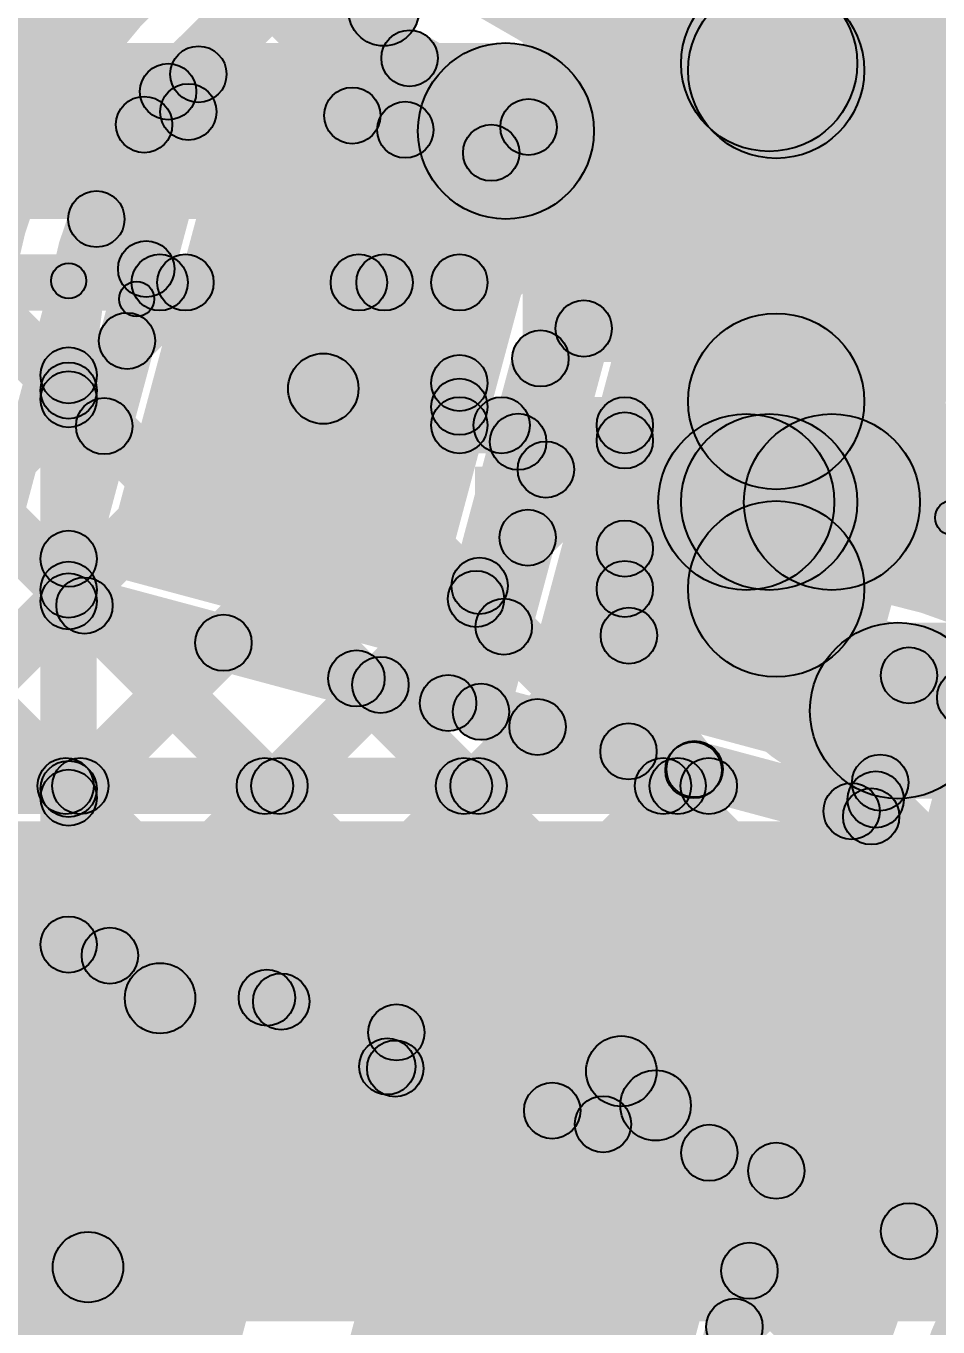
# Model space of a CAD drawing. Header units: millimetres. Extents: x -2.17 to 2.17, y -2.17 to 2.17.
# Drawn here: x -0.7956 to -0.666, y 0.1036 to 0.2883 of the extents above; entities that cross this region are included whole.
import ezdxf

# ---------------------------------------------------------------- set-up
doc = ezdxf.new("R2010")
doc.units = ezdxf.units.MM
doc.header["$MEASUREMENT"] = 0
for name, color, linetype in [('BottomLayer', 5, 'Continuous'), ('BottomOverlay', 54, 'Continuous'), ('BottomPaste', 16, 'Continuous'), ('BottomSolder', 6, 'Continuous'), ('Mechanical2', 216, 'Continuous'), ('TopLayer', 1, 'Continuous'), ('TopOverlay', 2, 'Continuous'), ('TopPaste', 8, 'Continuous'), ('TopSolder', 216, 'Continuous')]:
    doc.layers.add(name, color=color, linetype=linetype)

# ---------------------------------------------------------------- blocks, each defined once
blk = doc.blocks.new('WS2812B_M____242')
at = {"layer": 'TopLayer'}
blk.add_hatch(color=1, dxfattribs=at).paths.add_polyline_path([(0.03504, 0.05079), (0.09409, 0.05079), (0.09409, 0.01142), (0.03504, 0.01142)])
at = {"layer": 'TopPaste'}
blk.add_hatch(color=8, dxfattribs=at).paths.add_polyline_path([(0.03504, 0.05079), (0.09409, 0.05079), (0.09409, 0.01142), (0.03504, 0.01142)])
at = {"layer": 'TopSolder'}
for points in [[(0.03104, 0.05479), (0.09809, 0.05479), (0.09809, 0.00742), (0.03104, 0.00742)], [(0.03104, -0.00742), (0.09809, -0.00742), (0.09809, -0.05479), (0.03104, -0.05479)]]:
    blk.add_hatch(color=216, dxfattribs=at).paths.add_polyline_path(points)
blk = doc.blocks.new('WS2812B_M____243')
at = {"layer": 'TopLayer'}
for points in [[(-0.09409, 0.05079), (-0.03504, 0.05079), (-0.03504, 0.01142), (-0.09409, 0.01142)], [(0.03504, 0.05079), (0.09409, 0.05079), (0.09409, 0.01142), (0.03504, 0.01142)], [(-0.09409, -0.01142), (-0.03504, -0.01142), (-0.03504, -0.05079), (-0.09409, -0.05079)], [(0.03504, -0.01142), (0.09409, -0.01142), (0.09409, -0.05079), (0.03504, -0.05079)]]:
    blk.add_hatch(color=1, dxfattribs=at).paths.add_polyline_path(points)
at = {"layer": 'TopOverlay'}
for points in [[(0.07, 0.0725), (0.07, 0.0675), (-0.07, 0.0675), (-0.07, 0.0725)], [(-0.0675, -0.07), (-0.0725, -0.07), (-0.0725, -0.06), (-0.0675, -0.06)], [(0.07, -0.0675), (0.07, -0.0725), (-0.07, -0.0725), (-0.07, -0.0675)]]:
    blk.add_hatch(color=2, dxfattribs=at).paths.add_polyline_path(points)
h = blk.add_hatch(color=2, dxfattribs=at)
edge = h.paths.add_edge_path()
edge.add_arc((-0.07, 0.06), 0.0025, 0, 360)
h = blk.add_hatch(color=2, dxfattribs=at)
edge = h.paths.add_edge_path()
edge.add_arc((-0.07, -0.06), 0.0025, 0, 360)
h = blk.add_hatch(color=2, dxfattribs=at)
edge = h.paths.add_edge_path()
edge.add_arc((-0.07, -0.07), 0.0025, 0, 360)
h = blk.add_hatch(color=2, dxfattribs=at)
edge = h.paths.add_edge_path()
edge.add_arc((-0.07, -0.07), 0.0025, 0, 360)
at = {"layer": 'TopPaste'}
for points in [[(-0.09409, 0.05079), (-0.03504, 0.05079), (-0.03504, 0.01142), (-0.09409, 0.01142)], [(0.03504, 0.05079), (0.09409, 0.05079), (0.09409, 0.01142), (0.03504, 0.01142)], [(-0.09409, -0.01142), (-0.03504, -0.01142), (-0.03504, -0.05079), (-0.09409, -0.05079)], [(0.03504, -0.01142), (0.09409, -0.01142), (0.09409, -0.05079), (0.03504, -0.05079)]]:
    blk.add_hatch(color=8, dxfattribs=at).paths.add_polyline_path(points)
at = {"layer": 'TopSolder'}
for points in [[(-0.09809, 0.05479), (-0.03104, 0.05479), (-0.03104, 0.00742), (-0.09809, 0.00742)], [(0.03104, 0.05479), (0.09809, 0.05479), (0.09809, 0.00742), (0.03104, 0.00742)], [(-0.09809, -0.00742), (-0.03104, -0.00742), (-0.03104, -0.05479), (-0.09809, -0.05479)], [(0.03104, -0.00742), (0.09809, -0.00742), (0.09809, -0.05479), (0.03104, -0.05479)]]:
    blk.add_hatch(color=216, dxfattribs=at).paths.add_polyline_path(points)
at = {"layer": 'TopOverlay'}
for centre in [(-0.07, 0.06), (-0.07, -0.06), (-0.07, -0.07), (-0.07, -0.07)]:
    blk.add_circle(centre, 0.0025, dxfattribs=at)
blk = doc.blocks.new('1255AY_1R0N_P3_B_280')
at = {"layer": 'BottomLayer'}
blk.add_hatch(color=5, dxfattribs=at).paths.add_polyline_path([(-0.12402, 0.1122), (-0.06102, 0.1122), (-0.06102, -0.1122), (-0.12402, -0.1122)])
at = {"layer": 'BottomPaste'}
blk.add_hatch(color=16, dxfattribs=at).paths.add_polyline_path([(-0.12402, 0.1122), (-0.06102, 0.1122), (-0.06102, -0.1122), (-0.12402, -0.1122)])
at = {"layer": 'BottomSolder'}
blk.add_hatch(color=6, dxfattribs=at).paths.add_polyline_path([(-0.12802, 0.1162), (-0.05702, 0.1162), (-0.05702, -0.1162), (-0.12802, -0.1162)])

msp = doc.modelspace()

# ---------------------------------------------------------------- hatches: boundary and pattern name
at = {"layer": 'BottomLayer'}
for points in [[(-0.725, 0.24061), (-0.549, 0.24061), (-0.549, 0.47939), (-0.725, 0.47939)], [(-2.022, 0.26089), (-2.022, 0.28589), (-0.72739, 0.28589), (-0.72739, 0.26089)], [(-0.6765, 0.235), (-0.7015, 0.235), (-0.7015, 0.282), (-0.6765, 0.282)], [(-2.022, 0.24789), (-2.022, 0.25589), (-0.734, 0.25589), (-0.734, 0.24789)], [(-0.93427, 0.08488), (-0.93992, 0.09054), (-0.77574, 0.25472), (-0.77008, 0.24906)], [(-0.86425, 0.24906), (-0.85859, 0.25472), (-0.78709, 0.18322), (-0.79275, 0.17756)], [(-0.83596, 0.24906), (-0.83031, 0.25472), (-0.75881, 0.18322), (-0.76446, 0.17756)], [(-0.8133, 0.17756), (-0.81896, 0.18322), (-0.74746, 0.25472), (-0.7418, 0.24906)], [(-0.80768, 0.24906), (-0.80202, 0.25472), (-0.73052, 0.18322), (-0.73618, 0.17756)], [(-0.77939, 0.24906), (-0.77374, 0.25472), (-0.70224, 0.18322), (-0.70789, 0.17756)], [(-0.75111, 0.24906), (-0.74545, 0.25472), (-0.73117, 0.24044), (-0.73683, 0.23478)], [(-0.73, 0.23161), (-0.738, 0.23161), (-0.738, 0.25189), (-0.73, 0.25189)], [(-0.78502, 0.17756), (-0.79067, 0.18322), (-0.73683, 0.23706), (-0.73117, 0.2314)], [(-0.734, 0.22761), (-0.734, 0.23561), (-0.7105, 0.23561), (-0.7105, 0.22761)], [(-0.6765, 0.20837), (-0.7015, 0.20837), (-0.7015, 0.235), (-0.6765, 0.235)], [(-0.73083, 0.22878), (-0.72517, 0.23444), (-0.70767, 0.21694), (-0.71333, 0.21128)], [(-0.75673, 0.17756), (-0.76239, 0.18322), (-0.71333, 0.23228), (-0.70767, 0.22662)], [(-0.7065, 0.20837), (-0.7145, 0.20837), (-0.7145, 0.23161), (-0.7065, 0.23161)], [(-0.72845, 0.17756), (-0.7341, 0.18322), (-0.71276, 0.20456), (-0.7071, 0.19891)], [(-0.67171, 0.17858), (-0.67171, 0.20358), (-0.56262, 0.20358), (-0.56262, 0.17858)], [(-0.70016, 0.17756), (-0.70582, 0.18322), (-0.70357, 0.18547), (-0.69791, 0.17981)], [(-0.8322, 0.17639), (-0.8322, 0.18439), (-0.69857, 0.18439), (-0.69857, 0.17639)], [(-0.70613, 0.13003), (-0.70613, 0.14003), (-0.56262, 0.14003), (-0.56262, 0.13003)]]:
    msp.add_hatch(color=5, dxfattribs=at).paths.add_polyline_path(points)
h = msp.add_hatch(color=5, dxfattribs=at)
edge = h.paths.add_edge_path()
edge.add_arc((-0.69, 0.283), 0.0125, 0, 360)
h = msp.add_hatch(color=5, dxfattribs=at)
edge = h.paths.add_edge_path()
edge.add_arc((-0.689, 0.282), 0.0125, 0, 360)
h = msp.add_hatch(color=5, dxfattribs=at)
edge = h.paths.add_edge_path()
edge.add_arc((-0.689, 0.282), 0.0125, 0, 360)
h = msp.add_hatch(color=5, dxfattribs=at)
edge = h.paths.add_edge_path()
edge.add_arc((-0.72739, 0.27339), 0.0125, 0, 360)
h = msp.add_hatch(color=5, dxfattribs=at)
edge = h.paths.add_edge_path()
edge.add_arc((-0.72739, 0.27339), 0.0125, 0, 360)
h = msp.add_hatch(color=5, dxfattribs=at)
edge = h.paths.add_edge_path()
edge.add_arc((-0.77657, 0.25189), 0.004, 0, 360)
h = msp.add_hatch(color=5, dxfattribs=at)
edge = h.paths.add_edge_path()
edge.add_arc((-0.77291, 0.25189), 0.004, 0, 360)
h = msp.add_hatch(color=5, dxfattribs=at)
edge = h.paths.add_edge_path()
edge.add_arc((-0.74828, 0.25189), 0.004, 0, 360)
h = msp.add_hatch(color=5, dxfattribs=at)
edge = h.paths.add_edge_path()
edge.add_arc((-0.74463, 0.25189), 0.004, 0, 360)
h = msp.add_hatch(color=5, dxfattribs=at)
edge = h.paths.add_edge_path()
edge.add_arc((-0.734, 0.25189), 0.004, 0, 360)
h = msp.add_hatch(color=5, dxfattribs=at)
edge = h.paths.add_edge_path()
edge.add_arc((-0.734, 0.25189), 0.004, 0, 360)
h = msp.add_hatch(color=5, dxfattribs=at)
edge = h.paths.add_edge_path()
edge.add_arc((-0.689, 0.235), 0.0125, 0, 360)
h = msp.add_hatch(color=5, dxfattribs=at)
edge = h.paths.add_edge_path()
edge.add_arc((-0.689, 0.235), 0.0125, 0, 360)
h = msp.add_hatch(color=5, dxfattribs=at)
edge = h.paths.add_edge_path()
edge.add_arc((-0.689, 0.235), 0.0125, 0, 360)
h = msp.add_hatch(color=5, dxfattribs=at)
edge = h.paths.add_edge_path()
edge.add_arc((-0.734, 0.23761), 0.004, 0, 360)
h = msp.add_hatch(color=5, dxfattribs=at)
edge = h.paths.add_edge_path()
edge.add_arc((-0.734, 0.23423), 0.004, 0, 360)
h = msp.add_hatch(color=5, dxfattribs=at)
edge = h.paths.add_edge_path()
edge.add_arc((-0.734, 0.23161), 0.004, 0, 360)
h = msp.add_hatch(color=5, dxfattribs=at)
edge = h.paths.add_edge_path()
edge.add_arc((-0.734, 0.23161), 0.004, 0, 360)
h = msp.add_hatch(color=5, dxfattribs=at)
edge = h.paths.add_edge_path()
edge.add_arc((-0.728, 0.23161), 0.004, 0, 360)
h = msp.add_hatch(color=5, dxfattribs=at)
edge = h.paths.add_edge_path()
edge.add_arc((-0.7105, 0.23161), 0.004, 0, 360)
h = msp.add_hatch(color=5, dxfattribs=at)
edge = h.paths.add_edge_path()
edge.add_arc((-0.7105, 0.23161), 0.004, 0, 360)
h = msp.add_hatch(color=5, dxfattribs=at)
edge = h.paths.add_edge_path()
edge.add_arc((-0.7105, 0.22945), 0.004, 0, 360)
h = msp.add_hatch(color=5, dxfattribs=at)
edge = h.paths.add_edge_path()
edge.add_arc((-0.689, 0.20837), 0.0125, 0, 360)
h = msp.add_hatch(color=5, dxfattribs=at)
edge = h.paths.add_edge_path()
edge.add_arc((-0.689, 0.20837), 0.0125, 0, 360)
h = msp.add_hatch(color=5, dxfattribs=at)
edge = h.paths.add_edge_path()
edge.add_arc((-0.7105, 0.21411), 0.004, 0, 360)
h = msp.add_hatch(color=5, dxfattribs=at)
edge = h.paths.add_edge_path()
edge.add_arc((-0.7105, 0.20837), 0.004, 0, 360)
h = msp.add_hatch(color=5, dxfattribs=at)
edge = h.paths.add_edge_path()
edge.add_arc((-0.7105, 0.20837), 0.004, 0, 360)
h = msp.add_hatch(color=5, dxfattribs=at)
edge = h.paths.add_edge_path()
edge.add_arc((-0.70993, 0.20174), 0.004, 0, 360)
h = msp.add_hatch(color=5, dxfattribs=at)
edge = h.paths.add_edge_path()
edge.add_arc((-0.67171, 0.19108), 0.0125, 0, 360)
h = msp.add_hatch(color=5, dxfattribs=at)
edge = h.paths.add_edge_path()
edge.add_arc((-0.67171, 0.19108), 0.0125, 0, 360)
h = msp.add_hatch(color=5, dxfattribs=at)
edge = h.paths.add_edge_path()
edge.add_arc((-0.70074, 0.18264), 0.004, 0, 360)
h = msp.add_hatch(color=5, dxfattribs=at)
edge = h.paths.add_edge_path()
edge.add_arc((-0.78992, 0.18039), 0.004, 0, 360)
h = msp.add_hatch(color=5, dxfattribs=at)
edge = h.paths.add_edge_path()
edge.add_arc((-0.78784, 0.18039), 0.004, 0, 360)
h = msp.add_hatch(color=5, dxfattribs=at)
edge = h.paths.add_edge_path()
edge.add_arc((-0.76163, 0.18039), 0.004, 0, 360)
h = msp.add_hatch(color=5, dxfattribs=at)
edge = h.paths.add_edge_path()
edge.add_arc((-0.75956, 0.18039), 0.004, 0, 360)
h = msp.add_hatch(color=5, dxfattribs=at)
edge = h.paths.add_edge_path()
edge.add_arc((-0.73335, 0.18039), 0.004, 0, 360)
h = msp.add_hatch(color=5, dxfattribs=at)
edge = h.paths.add_edge_path()
edge.add_arc((-0.73128, 0.18039), 0.004, 0, 360)
h = msp.add_hatch(color=5, dxfattribs=at)
edge = h.paths.add_edge_path()
edge.add_arc((-0.70507, 0.18039), 0.004, 0, 360)
h = msp.add_hatch(color=5, dxfattribs=at)
edge = h.paths.add_edge_path()
edge.add_arc((-0.70299, 0.18039), 0.004, 0, 360)
h = msp.add_hatch(color=5, dxfattribs=at)
edge = h.paths.add_edge_path()
edge.add_arc((-0.69857, 0.18039), 0.004, 0, 360)
h = msp.add_hatch(color=5, dxfattribs=at)
edge = h.paths.add_edge_path()
edge.add_arc((-0.69857, 0.18039), 0.004, 0, 360)
h = msp.add_hatch(color=5, dxfattribs=at)
edge = h.paths.add_edge_path()
edge.add_arc((-0.711, 0.13989), 0.005, 0, 360)
h = msp.add_hatch(color=5, dxfattribs=at)
edge = h.paths.add_edge_path()
edge.add_arc((-0.70613, 0.13503), 0.005, 0, 360)
h = msp.add_hatch(color=5, dxfattribs=at)
edge = h.paths.add_edge_path()
edge.add_arc((-0.70613, 0.13503), 0.005, 0, 360)
at = {"layer": 'TopLayer'}
for points in [[(-0.74043, 0.28797), (-0.74909, 0.29297), (-0.72933, 0.3272), (-0.72067, 0.3222)], [(-0.75049, 0.23269), (-0.75617, 0.24092), (-0.67397, 0.29771), (-0.66829, 0.28948)], [(-0.76053, 0.29033), (-0.75653, 0.29726), (-0.72218, 0.27743), (-0.72618, 0.2705)], [(-0.77596, 0.27147), (-0.78161, 0.27713), (-0.76343, 0.29531), (-0.75777, 0.28966)], [(-0.76342, 0.28966), (-0.75777, 0.29532), (-0.73885, 0.2764), (-0.74451, 0.27074)], [(-0.74638, 0.27276), (-0.75204, 0.27842), (-0.74391, 0.28655), (-0.73825, 0.28089)], [(-0.7721, 0.27758), (-0.77003, 0.28531), (-0.72844, 0.27417), (-0.73051, 0.26644)], [(-0.78564, 0.21162), (-0.79336, 0.21369), (-0.77493, 0.28248), (-0.7672, 0.28041)], [(-0.7782, 0.27615), (-0.77255, 0.28181), (-0.76967, 0.27893), (-0.77533, 0.27328)], [(-0.72721, 0.26701), (-0.73175, 0.27359), (-0.72645, 0.27726), (-0.7219, 0.27067)], [(-0.78839, 0.25806), (-0.78274, 0.26372), (-0.77565, 0.25663), (-0.7813, 0.25097)], [(-0.72021, 0.23781), (-0.72476, 0.24439), (-0.71861, 0.24864), (-0.71407, 0.24205)], [(-0.78667, 0.23247), (-0.79233, 0.23813), (-0.78404, 0.24642), (-0.77838, 0.24076)], [(-0.72706, 0.18988), (-0.73479, 0.19195), (-0.7202, 0.24638), (-0.71248, 0.24431)], [(-0.73173, 0.19113), (-0.73946, 0.1932), (-0.72635, 0.24214), (-0.71862, 0.24007)], [(-0.7855, 0.21265), (-0.7935, 0.21265), (-0.7935, 0.2387), (-0.7855, 0.2387)], [(-0.79233, 0.23371), (-0.78667, 0.23937), (-0.78162, 0.23432), (-0.78728, 0.22866)], [(-0.69325, 0.20821), (-0.69325, 0.23321), (-0.69, 0.23321), (-0.69, 0.20821)], [(-0.69, 0.20821), (-0.69, 0.23321), (-0.68108, 0.23321), (-0.68108, 0.20821)], [(-0.72848, 0.22644), (-0.72283, 0.23209), (-0.71888, 0.22814), (-0.72454, 0.22249)], [(-0.72831, 0.20599), (-0.73396, 0.21164), (-0.72713, 0.21848), (-0.72147, 0.21282)], [(-0.7855, 0.20661), (-0.7935, 0.20661), (-0.7935, 0.21265), (-0.7855, 0.21265)], [(-0.79233, 0.20543), (-0.78667, 0.21108), (-0.78442, 0.20884), (-0.79008, 0.20318)], [(-0.79054, 0.20275), (-0.78846, 0.21047), (-0.73456, 0.19603), (-0.73663, 0.1883)], [(-0.79008, 0.20318), (-0.78442, 0.20884), (-0.71077, 0.13519), (-0.71643, 0.12953)], [(-0.73446, 0.20413), (-0.7288, 0.20978), (-0.72486, 0.20584), (-0.73051, 0.20018)], [(-0.7855, 0.15787), (-0.7935, 0.15787), (-0.7935, 0.20661), (-0.7855, 0.20661)], [(-0.78667, 0.1759), (-0.79233, 0.18156), (-0.77034, 0.20355), (-0.76469, 0.19789)], [(-0.75144, 0.19283), (-0.74579, 0.19848), (-0.6673, 0.12), (-0.67296, 0.11434)], [(-0.78082, 0.15347), (-0.78647, 0.15913), (-0.74804, 0.19757), (-0.74238, 0.19191)], [(-0.67165, 0.17503), (-0.67937, 0.1771), (-0.67401, 0.19714), (-0.66628, 0.19507)], [(-0.73196, 0.18705), (-0.72989, 0.19478), (-0.67447, 0.17993), (-0.67655, 0.1722)], [(-0.67139, 0.17805), (-0.67705, 0.1837), (-0.66498, 0.19577), (-0.65932, 0.19012)], [(-0.75851, 0.1475), (-0.76417, 0.15315), (-0.72573, 0.19159), (-0.72007, 0.18594)], [(-0.71281, 0.18247), (-0.70715, 0.18813), (-0.655, 0.13598), (-0.66066, 0.13032)], [(-0.74029, 0.13744), (-0.74594, 0.14309), (-0.70342, 0.18562), (-0.69776, 0.17996)], [(-0.69567, 0.12548), (-0.70133, 0.13114), (-0.64817, 0.1843), (-0.64252, 0.17864)], [(-0.67546, 0.17398), (-0.68111, 0.17964), (-0.67705, 0.1837), (-0.67139, 0.17805)], [(-0.79233, 0.17714), (-0.78667, 0.1828), (-0.75648, 0.15261), (-0.76214, 0.14695)], [(-0.67769, 0.17565), (-0.67204, 0.1813), (-0.63896, 0.14823), (-0.64462, 0.14257)], [(-0.71798, 0.13146), (-0.72364, 0.13712), (-0.68111, 0.17964), (-0.67546, 0.17398)], [(-0.6921, 0.10077), (-0.69776, 0.10643), (-0.63583, 0.16836), (-0.63017, 0.1627)], [(-0.79054, 0.15401), (-0.78846, 0.16174), (-0.74192, 0.14926), (-0.74399, 0.14153)], [(-0.78192, 0.11078), (-0.79158, 0.11337), (-0.78135, 0.15155), (-0.77169, 0.14896)], [(-0.74038, 0.13953), (-0.74811, 0.1416), (-0.74681, 0.14643), (-0.73909, 0.14436)], [(-0.74528, 0.13671), (-0.74321, 0.14443), (-0.68795, 0.12963), (-0.69002, 0.1219)], [(-0.7048, 0.05128), (-0.71253, 0.05336), (-0.69285, 0.1268), (-0.68513, 0.12473)], [(-0.79215, 0.0726), (-0.80181, 0.07519), (-0.79158, 0.11337), (-0.78192, 0.11078)], [(-0.69563, 0.10872), (-0.68997, 0.11438), (-0.67543, 0.09984), (-0.68109, 0.09418)]]:
    msp.add_hatch(color=1, dxfattribs=at).paths.add_polyline_path(points)
h = msp.add_hatch(color=1, dxfattribs=at)
edge = h.paths.add_edge_path()
edge.add_arc((-0.74476, 0.29047), 0.005, 0, 360)
h = msp.add_hatch(color=1, dxfattribs=at)
edge = h.paths.add_edge_path()
edge.add_arc((-0.74108, 0.28372), 0.004, 0, 360)
h = msp.add_hatch(color=1, dxfattribs=at)
edge = h.paths.add_edge_path()
edge.add_arc((-0.77107, 0.28145), 0.004, 0, 360)
h = msp.add_hatch(color=1, dxfattribs=at)
edge = h.paths.add_edge_path()
edge.add_arc((-0.77107, 0.28145), 0.004, 0, 360)
h = msp.add_hatch(color=1, dxfattribs=at)
edge = h.paths.add_edge_path()
edge.add_arc((-0.77537, 0.27898), 0.004, 0, 360)
h = msp.add_hatch(color=1, dxfattribs=at)
edge = h.paths.add_edge_path()
edge.add_arc((-0.7725, 0.27611), 0.004, 0, 360)
h = msp.add_hatch(color=1, dxfattribs=at)
edge = h.paths.add_edge_path()
edge.add_arc((-0.74921, 0.27559), 0.004, 0, 360)
h = msp.add_hatch(color=1, dxfattribs=at)
edge = h.paths.add_edge_path()
edge.add_arc((-0.77878, 0.2743), 0.004, 0, 360)
h = msp.add_hatch(color=1, dxfattribs=at)
edge = h.paths.add_edge_path()
edge.add_arc((-0.74168, 0.27357), 0.004, 0, 360)
h = msp.add_hatch(color=1, dxfattribs=at)
edge = h.paths.add_edge_path()
edge.add_arc((-0.72418, 0.27396), 0.004, 0, 360)
h = msp.add_hatch(color=1, dxfattribs=at)
edge = h.paths.add_edge_path()
edge.add_arc((-0.72418, 0.27396), 0.004, 0, 360)
h = msp.add_hatch(color=1, dxfattribs=at)
edge = h.paths.add_edge_path()
edge.add_arc((-0.72948, 0.2703), 0.004, 0, 360)
h = msp.add_hatch(color=1, dxfattribs=at)
edge = h.paths.add_edge_path()
edge.add_arc((-0.72948, 0.2703), 0.004, 0, 360)
h = msp.add_hatch(color=1, dxfattribs=at)
edge = h.paths.add_edge_path()
edge.add_arc((-0.78556, 0.26089), 0.004, 0, 360)
h = msp.add_hatch(color=1, dxfattribs=at)
edge = h.paths.add_edge_path()
edge.add_arc((-0.77848, 0.2538), 0.004, 0, 360)
h = msp.add_hatch(color=1, dxfattribs=at)
edge = h.paths.add_edge_path()
edge.add_arc((-0.78121, 0.24359), 0.004, 0, 360)
h = msp.add_hatch(color=1, dxfattribs=at)
edge = h.paths.add_edge_path()
edge.add_arc((-0.71634, 0.24535), 0.004, 0, 360)
h = msp.add_hatch(color=1, dxfattribs=at)
edge = h.paths.add_edge_path()
edge.add_arc((-0.71634, 0.24535), 0.004, 0, 360)
h = msp.add_hatch(color=1, dxfattribs=at)
edge = h.paths.add_edge_path()
edge.add_arc((-0.72248, 0.2411), 0.004, 0, 360)
h = msp.add_hatch(color=1, dxfattribs=at)
edge = h.paths.add_edge_path()
edge.add_arc((-0.72248, 0.2411), 0.004, 0, 360)
h = msp.add_hatch(color=1, dxfattribs=at)
edge = h.paths.add_edge_path()
edge.add_arc((-0.7895, 0.2387), 0.004, 0, 360)
h = msp.add_hatch(color=1, dxfattribs=at)
edge = h.paths.add_edge_path()
edge.add_arc((-0.7895, 0.2387), 0.004, 0, 360)
h = msp.add_hatch(color=1, dxfattribs=at)
edge = h.paths.add_edge_path()
edge.add_arc((-0.7895, 0.23654), 0.004, 0, 360)
h = msp.add_hatch(color=1, dxfattribs=at)
edge = h.paths.add_edge_path()
edge.add_arc((-0.75333, 0.23681), 0.005, 0, 360)
h = msp.add_hatch(color=1, dxfattribs=at)
edge = h.paths.add_edge_path()
edge.add_arc((-0.7895, 0.2353), 0.004, 0, 360)
h = msp.add_hatch(color=1, dxfattribs=at)
edge = h.paths.add_edge_path()
edge.add_arc((-0.78445, 0.23149), 0.004, 0, 360)
h = msp.add_hatch(color=1, dxfattribs=at)
edge = h.paths.add_edge_path()
edge.add_arc((-0.72566, 0.22926), 0.004, 0, 360)
h = msp.add_hatch(color=1, dxfattribs=at)
edge = h.paths.add_edge_path()
edge.add_arc((-0.69325, 0.22071), 0.0125, 0, 360)
h = msp.add_hatch(color=1, dxfattribs=at)
edge = h.paths.add_edge_path()
edge.add_arc((-0.69, 0.22071), 0.0125, 0, 360)
h = msp.add_hatch(color=1, dxfattribs=at)
edge = h.paths.add_edge_path()
edge.add_arc((-0.69, 0.22071), 0.0125, 0, 360)
h = msp.add_hatch(color=1, dxfattribs=at)
edge = h.paths.add_edge_path()
edge.add_arc((-0.69, 0.22071), 0.0125, 0, 360)
h = msp.add_hatch(color=1, dxfattribs=at)
edge = h.paths.add_edge_path()
edge.add_arc((-0.68108, 0.22071), 0.0125, 0, 360)
h = msp.add_hatch(color=1, dxfattribs=at)
edge = h.paths.add_edge_path()
edge.add_arc((-0.68108, 0.22071), 0.0125, 0, 360)
h = msp.add_hatch(color=1, dxfattribs=at)
edge = h.paths.add_edge_path()
edge.add_arc((-0.72171, 0.22532), 0.004, 0, 360)
h = msp.add_hatch(color=1, dxfattribs=at)
edge = h.paths.add_edge_path()
edge.add_arc((-0.7243, 0.21565), 0.004, 0, 360)
h = msp.add_hatch(color=1, dxfattribs=at)
edge = h.paths.add_edge_path()
edge.add_arc((-0.7895, 0.21265), 0.004, 0, 360)
h = msp.add_hatch(color=1, dxfattribs=at)
edge = h.paths.add_edge_path()
edge.add_arc((-0.7895, 0.21265), 0.004, 0, 360)
h = msp.add_hatch(color=1, dxfattribs=at)
edge = h.paths.add_edge_path()
edge.add_arc((-0.7895, 0.21265), 0.004, 0, 360)
h = msp.add_hatch(color=1, dxfattribs=at)
edge = h.paths.add_edge_path()
edge.add_arc((-0.73113, 0.20881), 0.004, 0, 360)
h = msp.add_hatch(color=1, dxfattribs=at)
edge = h.paths.add_edge_path()
edge.add_arc((-0.7895, 0.20826), 0.004, 0, 360)
h = msp.add_hatch(color=1, dxfattribs=at)
edge = h.paths.add_edge_path()
edge.add_arc((-0.7895, 0.20661), 0.004, 0, 360)
h = msp.add_hatch(color=1, dxfattribs=at)
edge = h.paths.add_edge_path()
edge.add_arc((-0.7895, 0.20661), 0.004, 0, 360)
h = msp.add_hatch(color=1, dxfattribs=at)
edge = h.paths.add_edge_path()
edge.add_arc((-0.7895, 0.20661), 0.004, 0, 360)
h = msp.add_hatch(color=1, dxfattribs=at)
edge = h.paths.add_edge_path()
edge.add_arc((-0.73163, 0.20696), 0.004, 0, 360)
h = msp.add_hatch(color=1, dxfattribs=at)
edge = h.paths.add_edge_path()
edge.add_arc((-0.78725, 0.20601), 0.004, 0, 360)
h = msp.add_hatch(color=1, dxfattribs=at)
edge = h.paths.add_edge_path()
edge.add_arc((-0.78725, 0.20601), 0.004, 0, 360)
h = msp.add_hatch(color=1, dxfattribs=at)
edge = h.paths.add_edge_path()
edge.add_arc((-0.72769, 0.20301), 0.004, 0, 360)
h = msp.add_hatch(color=1, dxfattribs=at)
edge = h.paths.add_edge_path()
edge.add_arc((-0.76751, 0.20072), 0.004, 0, 360)
h = msp.add_hatch(color=1, dxfattribs=at)
edge = h.paths.add_edge_path()
edge.add_arc((-0.74862, 0.19566), 0.004, 0, 360)
h = msp.add_hatch(color=1, dxfattribs=at)
edge = h.paths.add_edge_path()
edge.add_arc((-0.67014, 0.1961), 0.004, 0, 360)
h = msp.add_hatch(color=1, dxfattribs=at)
edge = h.paths.add_edge_path()
edge.add_arc((-0.67014, 0.1961), 0.004, 0, 360)
h = msp.add_hatch(color=1, dxfattribs=at)
edge = h.paths.add_edge_path()
edge.add_arc((-0.74521, 0.19474), 0.004, 0, 360)
h = msp.add_hatch(color=1, dxfattribs=at)
edge = h.paths.add_edge_path()
edge.add_arc((-0.7356, 0.19217), 0.004, 0, 360)
h = msp.add_hatch(color=1, dxfattribs=at)
edge = h.paths.add_edge_path()
edge.add_arc((-0.7356, 0.19217), 0.004, 0, 360)
h = msp.add_hatch(color=1, dxfattribs=at)
edge = h.paths.add_edge_path()
edge.add_arc((-0.66215, 0.19295), 0.004, 0, 360)
h = msp.add_hatch(color=1, dxfattribs=at)
edge = h.paths.add_edge_path()
edge.add_arc((-0.73093, 0.19092), 0.004, 0, 360)
h = msp.add_hatch(color=1, dxfattribs=at)
edge = h.paths.add_edge_path()
edge.add_arc((-0.73093, 0.19092), 0.004, 0, 360)
h = msp.add_hatch(color=1, dxfattribs=at)
edge = h.paths.add_edge_path()
edge.add_arc((-0.7229, 0.18877), 0.004, 0, 360)
h = msp.add_hatch(color=1, dxfattribs=at)
edge = h.paths.add_edge_path()
edge.add_arc((-0.70998, 0.1853), 0.004, 0, 360)
h = msp.add_hatch(color=1, dxfattribs=at)
edge = h.paths.add_edge_path()
edge.add_arc((-0.70059, 0.18279), 0.004, 0, 360)
h = msp.add_hatch(color=1, dxfattribs=at)
edge = h.paths.add_edge_path()
edge.add_arc((-0.67422, 0.18087), 0.004, 0, 360)
h = msp.add_hatch(color=1, dxfattribs=at)
edge = h.paths.add_edge_path()
edge.add_arc((-0.67422, 0.18087), 0.004, 0, 360)
h = msp.add_hatch(color=1, dxfattribs=at)
edge = h.paths.add_edge_path()
edge.add_arc((-0.7895, 0.17997), 0.004, 0, 360)
h = msp.add_hatch(color=1, dxfattribs=at)
edge = h.paths.add_edge_path()
edge.add_arc((-0.7895, 0.17873), 0.004, 0, 360)
h = msp.add_hatch(color=1, dxfattribs=at)
edge = h.paths.add_edge_path()
edge.add_arc((-0.67487, 0.17847), 0.004, 0, 360)
h = msp.add_hatch(color=1, dxfattribs=at)
edge = h.paths.add_edge_path()
edge.add_arc((-0.67829, 0.17681), 0.004, 0, 360)
h = msp.add_hatch(color=1, dxfattribs=at)
edge = h.paths.add_edge_path()
edge.add_arc((-0.67829, 0.17681), 0.004, 0, 360)
h = msp.add_hatch(color=1, dxfattribs=at)
edge = h.paths.add_edge_path()
edge.add_arc((-0.67551, 0.17607), 0.004, 0, 360)
h = msp.add_hatch(color=1, dxfattribs=at)
edge = h.paths.add_edge_path()
edge.add_arc((-0.67551, 0.17607), 0.004, 0, 360)
h = msp.add_hatch(color=1, dxfattribs=at)
edge = h.paths.add_edge_path()
edge.add_arc((-0.7895, 0.15787), 0.004, 0, 360)
h = msp.add_hatch(color=1, dxfattribs=at)
edge = h.paths.add_edge_path()
edge.add_arc((-0.7895, 0.15787), 0.004, 0, 360)
h = msp.add_hatch(color=1, dxfattribs=at)
edge = h.paths.add_edge_path()
edge.add_arc((-0.78365, 0.1563), 0.004, 0, 360)
h = msp.add_hatch(color=1, dxfattribs=at)
edge = h.paths.add_edge_path()
edge.add_arc((-0.77652, 0.15025), 0.005, 0, 360)
h = msp.add_hatch(color=1, dxfattribs=at)
edge = h.paths.add_edge_path()
edge.add_arc((-0.76134, 0.15033), 0.004, 0, 360)
h = msp.add_hatch(color=1, dxfattribs=at)
edge = h.paths.add_edge_path()
edge.add_arc((-0.75931, 0.14978), 0.004, 0, 360)
h = msp.add_hatch(color=1, dxfattribs=at)
edge = h.paths.add_edge_path()
edge.add_arc((-0.74295, 0.1454), 0.004, 0, 360)
h = msp.add_hatch(color=1, dxfattribs=at)
edge = h.paths.add_edge_path()
edge.add_arc((-0.74295, 0.1454), 0.004, 0, 360)
h = msp.add_hatch(color=1, dxfattribs=at)
edge = h.paths.add_edge_path()
edge.add_arc((-0.74424, 0.14057), 0.004, 0, 360)
h = msp.add_hatch(color=1, dxfattribs=at)
edge = h.paths.add_edge_path()
edge.add_arc((-0.74424, 0.14057), 0.004, 0, 360)
h = msp.add_hatch(color=1, dxfattribs=at)
edge = h.paths.add_edge_path()
edge.add_arc((-0.74311, 0.14027), 0.004, 0, 360)
h = msp.add_hatch(color=1, dxfattribs=at)
edge = h.paths.add_edge_path()
edge.add_arc((-0.72081, 0.13429), 0.004, 0, 360)
h = msp.add_hatch(color=1, dxfattribs=at)
edge = h.paths.add_edge_path()
edge.add_arc((-0.7136, 0.13236), 0.004, 0, 360)
h = msp.add_hatch(color=1, dxfattribs=at)
edge = h.paths.add_edge_path()
edge.add_arc((-0.6985, 0.12831), 0.004, 0, 360)
h = msp.add_hatch(color=1, dxfattribs=at)
edge = h.paths.add_edge_path()
edge.add_arc((-0.68899, 0.12576), 0.004, 0, 360)
h = msp.add_hatch(color=1, dxfattribs=at)
edge = h.paths.add_edge_path()
edge.add_arc((-0.68899, 0.12576), 0.004, 0, 360)
h = msp.add_hatch(color=1, dxfattribs=at)
edge = h.paths.add_edge_path()
edge.add_arc((-0.67013, 0.11717), 0.004, 0, 360)
h = msp.add_hatch(color=1, dxfattribs=at)
edge = h.paths.add_edge_path()
edge.add_arc((-0.78675, 0.11207), 0.005, 0, 360)
h = msp.add_hatch(color=1, dxfattribs=at)
edge = h.paths.add_edge_path()
edge.add_arc((-0.78675, 0.11207), 0.005, 0, 360)
h = msp.add_hatch(color=1, dxfattribs=at)
edge = h.paths.add_edge_path()
edge.add_arc((-0.6928, 0.11155), 0.004, 0, 360)
h = msp.add_hatch(color=1, dxfattribs=at)
edge = h.paths.add_edge_path()
edge.add_arc((-0.69493, 0.1036), 0.004, 0, 360)

# ---------------------------------------------------------------- linework, layer by layer
at = {"layer": 'BottomLayer'}
for points, const_width in [([(-0.69, 0.283, -0.414214), (-0.689, 0.282)], 0.025), ([(-0.72739, 0.27339, -0.414214), (-0.689, 0.235)], 0.025), ([(-0.67171, 0.19108, -0.414214), (-0.689, 0.20837)], 0.025), ([(-0.69857, 0.18039, -0.204216), (-0.7105, 0.20837)], 0.008), ([(-0.70613, 0.13503, -0.414214), (-0.711, 0.13989)], 0.01)]:
    msp.add_lwpolyline(points, format="xyb", dxfattribs=dict(at, const_width=const_width))
for centre, radius in [((-0.69, 0.283), 0.0125), ((-0.689, 0.282), 0.0125), ((-0.689, 0.282), 0.0125), ((-0.72739, 0.27339), 0.0125), ((-0.72739, 0.27339), 0.0125), ((-0.77657, 0.25189), 0.004), ((-0.77291, 0.25189), 0.004), ((-0.74828, 0.25189), 0.004), ((-0.74463, 0.25189), 0.004), ((-0.734, 0.25189), 0.004), ((-0.734, 0.25189), 0.004), ((-0.689, 0.235), 0.0125), ((-0.689, 0.235), 0.0125), ((-0.689, 0.235), 0.0125), ((-0.734, 0.23761), 0.004), ((-0.734, 0.23423), 0.004), ((-0.734, 0.23161), 0.004), ((-0.734, 0.23161), 0.004), ((-0.728, 0.23161), 0.004), ((-0.7105, 0.23161), 0.004), ((-0.7105, 0.23161), 0.004), ((-0.7105, 0.22945), 0.004), ((-0.689, 0.20837), 0.0125), ((-0.689, 0.20837), 0.0125), ((-0.7105, 0.21411), 0.004), ((-0.7105, 0.20837), 0.004), ((-0.7105, 0.20837), 0.004), ((-0.70993, 0.20174), 0.004), ((-0.67171, 0.19108), 0.0125), ((-0.67171, 0.19108), 0.0125), ((-0.70074, 0.18264), 0.004), ((-0.78992, 0.18039), 0.004), ((-0.78784, 0.18039), 0.004), ((-0.76163, 0.18039), 0.004), ((-0.75956, 0.18039), 0.004), ((-0.73335, 0.18039), 0.004), ((-0.73128, 0.18039), 0.004), ((-0.70507, 0.18039), 0.004), ((-0.70299, 0.18039), 0.004), ((-0.69857, 0.18039), 0.004), ((-0.69857, 0.18039), 0.004), ((-0.711, 0.13989), 0.005), ((-0.70613, 0.13503), 0.005), ((-0.70613, 0.13503), 0.005)]:
    msp.add_circle(centre, radius, dxfattribs=at)
at = {"layer": 'Mechanical2', "const_width": 0.01}
for points in [[(2.16535, 0.001, 1), (-2.16535, 0.001, 1)], [(2.08135, -0.01, 1), (-2.04935, -0.01, 1)], [(1.84055, 0.001, 1), (-1.84055, 0.001, 1)], [(1.6437, 0.001, 1), (-1.6437, 0.001, 1)], [(1.50394, 0, 1), (-1.50394, 0, 1)], [(1.30709, 0.001, 1), (-1.30709, 0.001, 1)], [(1.17323, 0.001, 1), (-1.17323, 0.001, 1)], [(0.97638, 0.001, 1), (-0.97638, 0.001, 1)], [(0.84252, 0.001, 1), (-0.84252, 0.001, 1)]]:
    msp.add_lwpolyline(points, format="xyb", close=True, dxfattribs=at)
at = {"layer": 'TopLayer'}
for points, const_width in [([(-0.8325, 0.2387, -0.336983), (-0.75374, 0.34229)], 0.008), ([(-0.811, 0.2387, -0.414214), (-0.725, 0.3247)], 0.025), ([(-0.58108, 0.32071, -0.414214), (-0.68108, 0.22071)], 0.025), ([(-0.7895, 0.2387, -0.261766), (-0.75853, 0.2938)], 0.008), ([(-0.69, 0.22071, -0.414213), (-0.60342, 0.13413)], 0.025), ([(-0.67014, 0.1961, -0.251477), (-0.62737, 0.15181)], 0.008), ([(-0.6805, 0.07855, -0.324425), (-0.62737, 0.15181)], 0.008), ([(-0.659, 0.07855, -0.414214), (-0.60342, 0.13413)], 0.025)]:
    msp.add_lwpolyline(points, format="xyb", dxfattribs=dict(at, const_width=const_width))
for centre, radius in [((-0.74476, 0.29047), 0.005), ((-0.74108, 0.28372), 0.004), ((-0.77107, 0.28145), 0.004), ((-0.77107, 0.28145), 0.004), ((-0.77537, 0.27898), 0.004), ((-0.7725, 0.27611), 0.004), ((-0.74921, 0.27559), 0.004), ((-0.77878, 0.2743), 0.004), ((-0.74168, 0.27357), 0.004), ((-0.72418, 0.27396), 0.004), ((-0.72418, 0.27396), 0.004), ((-0.72948, 0.2703), 0.004), ((-0.72948, 0.2703), 0.004), ((-0.78556, 0.26089), 0.004), ((-0.77848, 0.2538), 0.004), ((-0.78121, 0.24359), 0.004), ((-0.71634, 0.24535), 0.004), ((-0.71634, 0.24535), 0.004), ((-0.72248, 0.2411), 0.004), ((-0.72248, 0.2411), 0.004), ((-0.7895, 0.2387), 0.004), ((-0.7895, 0.2387), 0.004), ((-0.7895, 0.23654), 0.004), ((-0.75333, 0.23681), 0.005), ((-0.7895, 0.2353), 0.004), ((-0.78445, 0.23149), 0.004), ((-0.72566, 0.22926), 0.004), ((-0.69325, 0.22071), 0.0125), ((-0.69, 0.22071), 0.0125), ((-0.69, 0.22071), 0.0125), ((-0.69, 0.22071), 0.0125), ((-0.68108, 0.22071), 0.0125), ((-0.68108, 0.22071), 0.0125), ((-0.72171, 0.22532), 0.004), ((-0.7243, 0.21565), 0.004), ((-0.7895, 0.21265), 0.004), ((-0.7895, 0.21265), 0.004), ((-0.7895, 0.21265), 0.004), ((-0.73113, 0.20881), 0.004), ((-0.7895, 0.20826), 0.004), ((-0.7895, 0.20661), 0.004), ((-0.7895, 0.20661), 0.004), ((-0.7895, 0.20661), 0.004), ((-0.73163, 0.20696), 0.004), ((-0.78725, 0.20601), 0.004), ((-0.78725, 0.20601), 0.004), ((-0.72769, 0.20301), 0.004), ((-0.76751, 0.20072), 0.004), ((-0.74862, 0.19566), 0.004), ((-0.67014, 0.1961), 0.004), ((-0.67014, 0.1961), 0.004), ((-0.74521, 0.19474), 0.004), ((-0.7356, 0.19217), 0.004), ((-0.7356, 0.19217), 0.004), ((-0.66215, 0.19295), 0.004), ((-0.73093, 0.19092), 0.004), ((-0.73093, 0.19092), 0.004), ((-0.7229, 0.18877), 0.004), ((-0.70998, 0.1853), 0.004), ((-0.70059, 0.18279), 0.004), ((-0.67422, 0.18087), 0.004), ((-0.67422, 0.18087), 0.004), ((-0.7895, 0.17997), 0.004), ((-0.7895, 0.17873), 0.004), ((-0.67487, 0.17847), 0.004), ((-0.67829, 0.17681), 0.004), ((-0.67829, 0.17681), 0.004), ((-0.67551, 0.17607), 0.004), ((-0.67551, 0.17607), 0.004), ((-0.7895, 0.15787), 0.004), ((-0.7895, 0.15787), 0.004), ((-0.78365, 0.1563), 0.004), ((-0.77652, 0.15025), 0.005), ((-0.76134, 0.15033), 0.004), ((-0.75931, 0.14978), 0.004), ((-0.74295, 0.1454), 0.004), ((-0.74295, 0.1454), 0.004), ((-0.74424, 0.14057), 0.004), ((-0.74424, 0.14057), 0.004), ((-0.74311, 0.14027), 0.004), ((-0.72081, 0.13429), 0.004), ((-0.7136, 0.13236), 0.004), ((-0.6985, 0.12831), 0.004), ((-0.68899, 0.12576), 0.004), ((-0.68899, 0.12576), 0.004), ((-0.67013, 0.11717), 0.004), ((-0.78675, 0.11207), 0.005), ((-0.78675, 0.11207), 0.005), ((-0.6928, 0.11155), 0.004), ((-0.69493, 0.1036), 0.004)]:
    msp.add_circle(centre, radius, dxfattribs=at)

# ---------------------------------------------------------------- block references
for name, p, rotation in [('WS2812B_M____242', (-0.66578, 0.36507), 240), ('WS2812B_M____243', (-0.74, 0.16639), 255), ('1255AY_1R0N_P3_B_280', (-0.711, 0.04737), 270)]:
    msp.add_blockref(name, p, dxfattribs=dict(rotation=rotation))

# ---------------------------------------------------------------- texts
at = {"layer": 'BottomOverlay', "text_generation_flag": 2}
msp.add_text('R17', height=0.04, dxfattribs=at).set_placement((-0.666, 0.22139))

doc.saveas('drawing.dxf')
